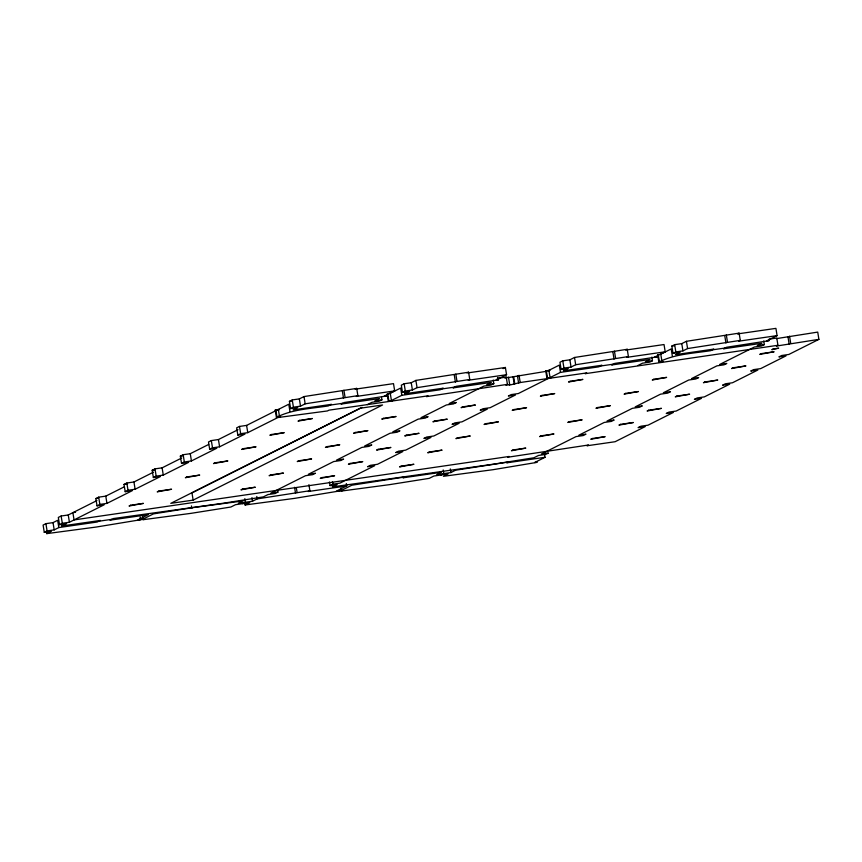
<?xml version="1.0" encoding="UTF-8"?>
<svg xmlns="http://www.w3.org/2000/svg" width="862" height="862" viewBox="0 0 862 862"><rect width="100%" height="100%" fill="white"/><g stroke="black" fill="none" stroke-linecap="round" stroke-linejoin="round"><path stroke-width="1.29" d="M44.274 532.328L47.087 530.917L54.198 529.882L58.831 527.555L57.657 520.303L53.024 522.631L45.912 523.654L43.1 525.077L44.274 532.328L51.375 531.304L46.742 533.632L46.354 531.218M96.943 500.563L68.249 514.98L61.137 516.015L58.325 517.426L59.5 524.678L66.6 523.654L61.967 525.982L61.568 523.568M59.5 524.678L62.312 523.266L69.423 522.243L104.14 504.798L97.029 505.832L95.854 498.57L98.677 497.158L105.778 496.135L124.214 486.868M97.029 505.832L99.852 504.41L106.953 503.386L132.306 490.65L125.195 491.685L124.02 484.422L126.833 483.011L133.944 481.987L153.533 472.15M125.195 491.685L128.018 490.273L135.118 489.239L160.461 476.514L153.361 477.537L152.186 470.286L154.998 468.863L162.11 467.84L181.688 458.002M153.361 477.537L156.173 476.126L163.284 475.091L188.627 462.366L181.526 463.39L180.352 456.138L183.164 454.727L190.265 453.692L208.701 444.436M238.02 429.707L218.431 439.545L211.33 440.579L208.507 441.99L209.681 449.242L216.793 448.218L191.439 460.954L184.339 461.978L181.526 463.39M276.67 410.29L246.597 425.408L239.485 426.431L236.673 427.843L237.847 435.094L244.948 434.071L219.605 446.807L212.505 447.831L209.681 449.242M289.944 411.476L288.77 404.224L278.361 409.45L275.237 410.096L276.422 417.348C292.358 409.224 310.676 408.685 328.303 405.927L331.439 404.353L293.069 409.903L297.713 407.575L290.602 408.599L289.427 401.347L292.25 399.925L299.351 398.901L303.995 396.574L356.706 388.396L357.881 395.647L356.318 396.434L394.677 390.895L393.503 383.633L355.144 389.182L356.706 388.396M278.275 410.064L279.396 409.493L275.237 410.096M237.847 435.094L240.66 433.683L247.771 432.659L277.844 417.553L327.431 410.948L328.993 410.161L428.102 395.83L426.539 396.617L507.416 384.366L506.242 377.114L497.277 378.407M290.602 408.599L293.425 407.187L300.526 406.153L305.17 403.825L357.881 395.647M279.45 417.316L280.57 416.755L276.422 417.348M468.357 372.815L505.391 367.471L506.565 374.722L468.206 380.261L469.768 379.474L468.594 372.222L415.883 380.401L411.239 382.728L404.138 383.762L401.326 385.174L402.5 392.425L409.601 391.402L404.957 393.729L404.569 391.316M367.363 404.612L371.996 402.285L379.108 401.25L381.92 399.839L381.532 397.425M394.677 390.895L384.269 396.121L386.833 395.744L386.262 396.035L344.218 402.511L341.093 404.084L379.452 398.535L374.819 400.873L381.92 399.839M362.191 407.37L191.967 492.87L193.142 500.122L170.773 503.354L360.165 408.232L382.545 404.989L193.142 500.122M388.87 400.895L387.695 393.643L390.249 393.277L400.658 388.051L401.832 395.302L391.423 400.528L388.309 401.186L387.135 393.923M139.935 519.764L140.495 519.474L140.107 517.06M277.532 489.691L277.93 492.105L275.107 493.517L268.007 494.551L263.363 496.878L223.441 503.203L113.116 518.59L109.98 520.163L148.35 514.625L137.942 519.851L143.06 519.107L153.458 513.881L193.39 507.556L242.976 500.941L238.332 503.279L252.544 501.221L257.188 498.893L309.9 490.715L308.919 484.67M402.5 392.425L405.312 391.014L412.413 389.99L417.057 387.652L469.768 379.474M391.337 401.142L392.458 400.582L388.309 401.186M467.032 373.009L468.594 372.222M503.085 368.624L505.391 367.471M242.621 503.667L245.444 502.244L244.851 498.624M244.7 502.546L245.088 504.97L249.732 502.632L235.52 504.69L230.876 507.018L190.955 513.353L142.963 519.721L144.094 519.161L96.328 527.027L46.742 533.632M506.565 374.722L496.167 379.948L498.721 379.582L498.161 379.862L456.117 386.338L452.981 387.911L491.34 382.362L486.707 384.7L493.807 383.665L493.226 380.045M506.242 377.114L504.679 377.901L508.515 377.351L509.69 384.603L509.13 384.883L510.476 384.883L520.206 382.523L586.731 372.912L585.169 373.699L777.944 345.274L776.77 338.023L769.087 339.132M493.807 383.665L490.995 385.088L483.884 386.111L449.167 403.545L456.278 402.522L453.455 403.933L446.354 404.968L421.012 417.693L428.112 416.669L425.3 418.081L418.189 419.115L392.846 431.84L399.946 430.817L397.134 432.228L390.033 433.252L364.68 445.988L371.791 444.964L368.968 446.376L361.868 447.4L336.525 460.136L343.626 459.112L340.813 460.523L333.702 461.547L308.359 474.283L315.46 473.249L312.647 474.671L305.536 475.695L270.819 493.129L277.93 492.105M508.515 377.351L507.955 377.631L545.915 371.382M507.416 384.366L505.854 385.152L509.69 384.603M626.986 349.897L664.031 344.541L665.205 351.793L626.846 357.342L628.409 356.556L627.234 349.293L574.512 357.471L569.879 359.81L562.778 360.833L559.955 362.245L561.13 369.507L568.241 368.473L563.597 370.8L563.209 368.386M545.765 371.005L548.889 370.348L559.298 365.122L560.472 372.373L550.064 377.599L546.939 378.256L545.765 371.005L549.924 370.401L548.792 370.962M309.9 490.715L308.337 491.502L346.696 485.952L346.308 483.539M329.435 481.955L330.027 485.586L332.84 484.175L339.94 483.14L374.668 465.706L367.557 466.73L370.38 465.318L377.481 464.295L402.823 451.559L395.723 452.582L398.535 451.171L405.646 450.147L430.989 437.411L423.888 438.435L426.701 437.023L433.801 436L459.155 423.264L452.044 424.298L454.867 422.876L461.967 421.852L487.31 409.116L480.209 410.15L483.022 408.728L490.133 407.704L515.476 394.979L508.375 396.003L511.188 394.591L518.299 393.557L548.372 378.45M561.13 369.507L563.953 368.085L571.053 367.061L575.687 364.734L628.409 356.556M332.096 484.466L332.495 486.89L337.128 484.563L330.027 485.586M549.978 378.224L551.098 377.653L546.939 378.256M346.696 485.952L336.288 491.178L341.406 490.446L351.815 485.22L404.526 477.042L402.963 477.828L441.322 472.279L436.689 474.606L450.891 472.559L455.535 470.221L508.246 462.043L506.684 462.829L545.043 457.291L544.461 453.66M338.281 491.092L338.852 490.812M625.661 350.08L627.234 349.293M657.663 354.832L658.837 362.083C674.774 353.959 693.091 353.42 710.719 350.662L713.855 349.088L675.485 354.638L680.129 352.299L673.017 353.334L671.843 346.071L674.666 344.66L681.767 343.636L686.411 341.309L739.122 333.131L740.296 340.382L738.734 341.169L777.093 335.62L775.919 328.368L737.56 333.917L739.122 333.131M637.891 365.52L642.524 363.182L649.625 362.159L652.448 360.747L651.855 357.116M665.205 351.793L654.797 357.019L657.361 356.652L656.79 356.933L614.746 363.408L611.621 364.982L649.98 359.443L645.336 361.771L652.448 360.747M673.017 353.334L675.84 351.911L682.941 350.888L687.585 348.56L740.296 340.382M661.865 362.051L662.986 361.48L658.837 362.083M440.978 474.994L443.79 473.583L443.197 469.952M777.093 335.62L766.684 340.846L769.249 340.479L768.688 340.759L726.634 347.246L723.509 348.819L761.868 343.27L757.235 345.597L764.335 344.574L763.754 340.943M764.335 344.574L761.523 345.985L754.412 347.02L719.695 364.454L726.806 363.43L723.983 364.841L716.882 365.865L691.529 378.601L698.64 377.578L695.817 378.989L688.716 380.013L663.374 392.749L670.474 391.714L667.662 393.137L660.551 394.16L635.208 406.886L642.309 405.862L639.496 407.273L632.396 408.308L607.042 421.033L614.153 420.009L611.33 421.421L604.23 422.455L578.887 435.181L585.988 434.157L583.175 435.569L576.064 436.592L541.347 454.037L548.458 453.013L545.635 454.425L538.534 455.448L533.89 457.776L493.969 464.112L332.495 486.89M545.043 457.291L534.645 462.517L537.198 462.151L536.638 462.431L493.021 469.693L443.434 476.298L448.078 473.971L433.866 476.029L429.233 478.356L389.301 484.681L341.32 491.06L342.44 490.489L294.675 498.355L245.088 504.97M776.479 338.615L817.726 332.096L818.9 339.359L788.816 354.465L781.715 355.489L778.903 356.9L786.004 355.877L760.661 368.613L753.55 369.636L750.737 371.048L757.838 370.024L732.495 382.76L725.395 383.784L722.572 385.195L729.683 384.172L704.329 396.897L697.229 397.932L694.416 399.343L701.517 398.319L676.174 411.045L669.063 412.068L666.251 413.491L673.351 412.456L648.008 425.192L640.897 426.216L638.085 427.638L645.185 426.604L615.112 441.721L586.947 445.783L588.509 444.997L507.621 457.248L509.194 456.461L74.057 519.915L72.882 512.653L75.533 512.276M777.944 345.274L776.382 346.061L818.9 339.359M289.427 401.347L291.798 401.002M671.843 346.071L674.213 345.737M404.957 393.729L443.327 388.191L440.191 389.764L401.832 395.302M563.597 370.8L601.956 365.262L598.831 366.835L560.472 372.373M329.866 405.14L342.656 403.297M441.764 388.977L454.543 387.124M600.394 366.048L613.184 364.195M712.281 349.875L725.071 348.032M180.352 456.138L182.712 455.793M152.186 470.286L154.557 469.941M124.02 484.422L127.576 483.916M95.854 498.57L98.225 498.236M61.967 525.982L100.326 520.443L97.201 522.016L58.831 527.555M98.764 521.23L111.554 519.377M789.56 336.169L790.734 343.421M787.997 336.956L789.172 344.207M726.332 334.973L727.506 342.225M724.77 335.76L725.944 343.011M686.411 341.309L687.585 348.56M681.767 343.636L682.941 350.888M674.666 344.66L675.84 351.911M672.36 356.211L671.186 348.948L660.777 354.174L661.951 361.437M658.223 354.551L659.398 361.803M614.444 351.146L615.619 358.398M612.882 351.933L614.056 359.185M574.512 357.471L575.687 364.734M569.879 359.81L571.053 367.061M562.778 360.833L563.953 368.085M548.889 370.348L550.064 377.599M546.336 370.714L547.51 377.976M519.032 375.272L520.206 382.523M517.469 376.058L518.644 383.31M513.633 376.608L514.808 383.859M513.062 376.888L514.237 384.15M497.762 377.437L498.161 379.862M455.804 374.076L456.979 381.327M454.242 374.862L455.416 382.114M450.309 468.928L450.891 472.559M415.883 380.401L417.057 387.652M411.239 382.728L412.413 389.99M404.138 383.762L405.312 391.014M390.249 393.277L391.423 400.528M343.916 390.238L345.091 397.501M342.354 391.025L343.529 398.287M341.018 488.021L341.406 490.446M332.452 481.75L332.84 484.175M303.995 396.574L305.17 403.825M299.351 398.901L300.526 406.153M292.25 399.925L293.425 407.187M296.323 487.72L297.11 492.558M294.567 487.299L295.547 493.344M278.361 409.45L279.536 416.702M275.808 409.816L276.982 417.068M246.597 425.408L247.771 432.659M256.79 496.469L257.188 498.893M251.952 497.589L252.544 501.221M239.485 426.431L240.66 433.683M218.431 439.545L219.605 446.807M211.33 440.579L212.505 447.831M190.265 453.692L191.439 460.954M183.164 454.727L184.339 461.978M191.429 505.919L191.827 508.332M162.11 467.84L163.284 475.091M154.998 468.863L156.173 476.126M142.661 516.694L143.06 519.107M133.944 481.987L135.118 489.239M126.833 483.011L128.018 490.273M105.778 496.135L106.953 503.386M98.677 497.158L99.852 504.41M68.249 514.98L69.423 522.243M61.137 516.015L62.312 523.266M53.024 522.631L54.198 529.882M45.912 523.654L47.087 530.917M130.615 505.229L129.041 506.016L143.394 503.386L130.615 505.229M158.77 491.081L157.207 491.868L171.56 489.239L158.77 491.081M186.935 476.934L185.373 477.72L199.725 475.091L186.935 476.934M215.101 462.797L213.528 463.584L227.88 460.944L215.101 462.797M243.256 448.649L241.694 449.436L256.046 446.796L243.256 448.649M271.422 434.502L269.86 435.288L284.212 432.649L271.422 434.502M299.588 420.354L298.026 421.141L312.378 418.512L299.588 420.354M242.502 489.056L240.94 489.842L255.292 487.213L242.502 489.056M270.657 474.919L269.095 475.695L283.447 473.066L270.657 474.919M298.823 460.771L297.261 461.558L311.613 458.918L298.823 460.771M326.989 446.624L325.427 447.41L339.779 444.77L326.989 446.624M355.155 432.476L353.582 433.263L367.934 430.623L355.155 432.476M383.31 418.329L381.747 419.115L396.1 416.486L383.31 418.329M321.817 477.591L320.255 478.378L334.607 475.749L321.817 477.591M349.983 463.454L348.42 464.241L362.773 461.601L349.983 463.454M378.149 449.307L376.575 450.093L390.928 447.453L378.149 449.307M406.304 435.159L404.741 435.946L419.094 433.306L406.304 435.159M434.47 421.012L432.907 421.798L447.259 419.169L434.47 421.012M462.635 406.864L461.062 407.651L475.415 405.021L462.635 406.864M401.132 466.137L399.569 466.924L413.922 464.284L401.132 466.137M429.298 451.99L427.735 452.776L442.087 450.136L429.298 451.99M457.463 437.842L455.901 438.629L470.253 435.989L457.463 437.842M485.629 423.695L484.056 424.481L498.408 421.852L485.629 423.695M513.784 409.547L512.222 410.334L526.574 407.704L513.784 409.547M541.95 395.399L540.388 396.186L554.74 393.557L541.95 395.399M570.116 381.263L568.543 382.038L582.895 379.409L570.116 381.263M513.03 449.964L511.457 450.751L525.809 448.111L513.03 449.964M541.185 435.816L539.623 436.603L553.975 433.963L541.185 435.816M569.351 421.669L567.789 422.455L582.141 419.826L569.351 421.669M597.517 407.521L595.954 408.308L610.307 405.679L597.517 407.521M625.672 393.374L624.11 394.16L638.462 391.531L625.672 393.374M653.838 379.237L652.275 380.023L666.628 377.384L653.838 379.237M592.345 438.499L590.782 439.286L605.135 436.646L592.345 438.499M620.511 424.352L618.938 425.138L633.29 422.509L620.511 424.352M648.666 410.204L647.103 410.991L661.456 408.362L648.666 410.204M676.832 396.057L675.269 396.843L689.622 394.214L676.832 396.057M704.997 381.92L703.435 382.706L717.787 380.067L704.997 381.92M733.153 367.772L731.59 368.559L745.942 365.919L733.153 367.772M761.318 353.625L759.756 354.411L774.108 351.771L761.318 353.625M773.3 348.938L771.824 349.681L778.666 348.162L773.3 348.938"/></g></svg>
